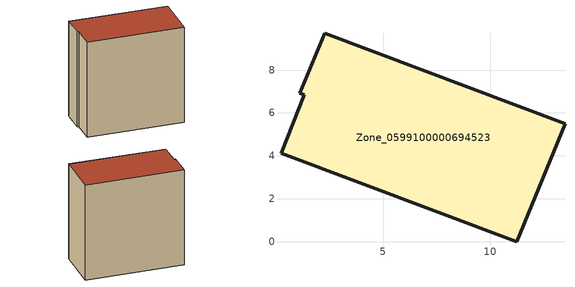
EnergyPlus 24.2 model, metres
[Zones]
Zone_0599100000694523
 floor ground (C_G): 13.49,5.49 11.23,0 0.24,4.13 1.33,6.85 1.12,6.92 2.28,9.71 z0
 wall outside (C_F): 13.49,5.49 2.28,9.71 1.12,6.92 1.33,6.85 0.24,4.13 11.23,0 13.49,5.49 z0:11.92
 roof outside (C_R): 11.23,0 13.49,5.49 2.28,9.71 1.12,6.92 1.33,6.85 0.24,4.13 z11.92
[BUILDING]
Pand.0599100000694523: North Axis=0; Terrain=City; Loads Convergence Tolerance Value=0.04; Temperature Convergence Tolerance Value=0.4; Solar Distribution=FullExterior; Maximum Number of Warmup Days=25; Minimum Number of Warmup Days=1
[Site:Location]
Rotterdam.The.Hague.AP_ZH_NLD Design_Conditions: Latitude=51.96; Longitude=4.45; Time Zone=1; Elevation=-4.5
[SITE:GROUNDTEMPERATURE:BUILDINGSURFACE]
18, 18, 18, 18, 18, 18, 18, 18, 18, 18, 18, 18
[MATERIAL] Thermal Absorptance=0.9; Solar Absorptance=0.7; Visible Absorptance=0.7
Name | Roughness | Thickness | Conductivity | Density | Specific Heat
G.TC.1946 | MediumSmooth | 0.15 | 1 | 540 | 1210
F.TC.1946 | Rough | 0.3 | 0.857143 | 1920 | 840
R.TC.1946 | MediumRough | 0.2 | 0.909091 | 1500 | 1000
[CONSTRUCTION]
C_G: G.TC.1946
C_F: F.TC.1946
C_R: R.TC.1946
[ZONE]
Zone_0599100000694523: Type=1; Multiplier=1; Ceiling Height=Autocalculate; Volume=Autocalculate; Floor Area=autocalculate; Part of Total Floor Area=Yes
[ZONEINFILTRATION:DESIGNFLOWRATE]
Infil_Zone_0599100000694523: Zone or ZoneList or Space or SpaceList=Zone_0599100000694523; Schedule=AlwaysOn; Design Flow Rate Calculation Method=Flow/Area; Flow Rate per Floor Area=0.003; Constant Term Coefficient=1; Temperature Term Coefficient=0; Velocity Term Coefficient=0; Velocity Squared Term Coefficient=0
[HVACTEMPLATE:ZONE:IDEALLOADSAIRSYSTEM]
Zone_0599100000694523: Maximum Heating Supply Air Temperature=50; Minimum Cooling Supply Air Temperature=13; Maximum Heating Supply Air Humidity Ratio=0.0156; Minimum Cooling Supply Air Humidity Ratio=0.0077; Heating Limit=NoLimit; Cooling Limit=NoLimit; Dehumidification Control Type=ConstantSensibleHeatRatio; Cooling Sensible Heat Ratio=0.7; Dehumidification Setpoint=60; Humidification Control Type=None; Humidification Setpoint=30; Outdoor Air Method=None; Outdoor Air Flow Rate per Person=0.00944; Outdoor Air Flow Rate per Zone Floor Area=0; Outdoor Air Flow Rate per Zone=0; Demand Controlled Ventilation Type=None; Outdoor Air Economizer Type=NoEconomizer; Heat Recovery Type=None; Sensible Heat Recovery Effectiveness=0.7; Latent Heat Recovery Effectiveness=0.65
[ZONECONTROL:THERMOSTAT]
ThermostatControl_Zone_0599100000694523: Zone or ZoneList=Zone_0599100000694523; Control Type Schedule=DualSetpointControlType; Control 1=Thermostat_Zone_0599100000694523; Temperature Difference Between Cutout And Setpoint=0
[THERMOSTATSETPOINT:DUALSETPOINT]
Thermostat_Zone_0599100000694523: Heating Setpoint Temperature Schedule=HeatingSetpoint_Zone_0599100000694523; Cooling Setpoint Temperature Schedule=CoolingSetpoint_Zone_0599100000694523
[SCHEDULE:COMPACT]
HeatingSetpoint_Zone_0599100000694523: Through: 12/31, For: AllDays, Until: 24:00, 21
CoolingSetpoint_Zone_0599100000694523: Through: 12/31, For: AllDays, Until: 24:00, 24
DualSetpointControlType: Through: 12/31, For: AllDays, Until: 24:00, 4
AlwaysOn: Through: 12/31, For: AllDays, Until: 24:00, 1
